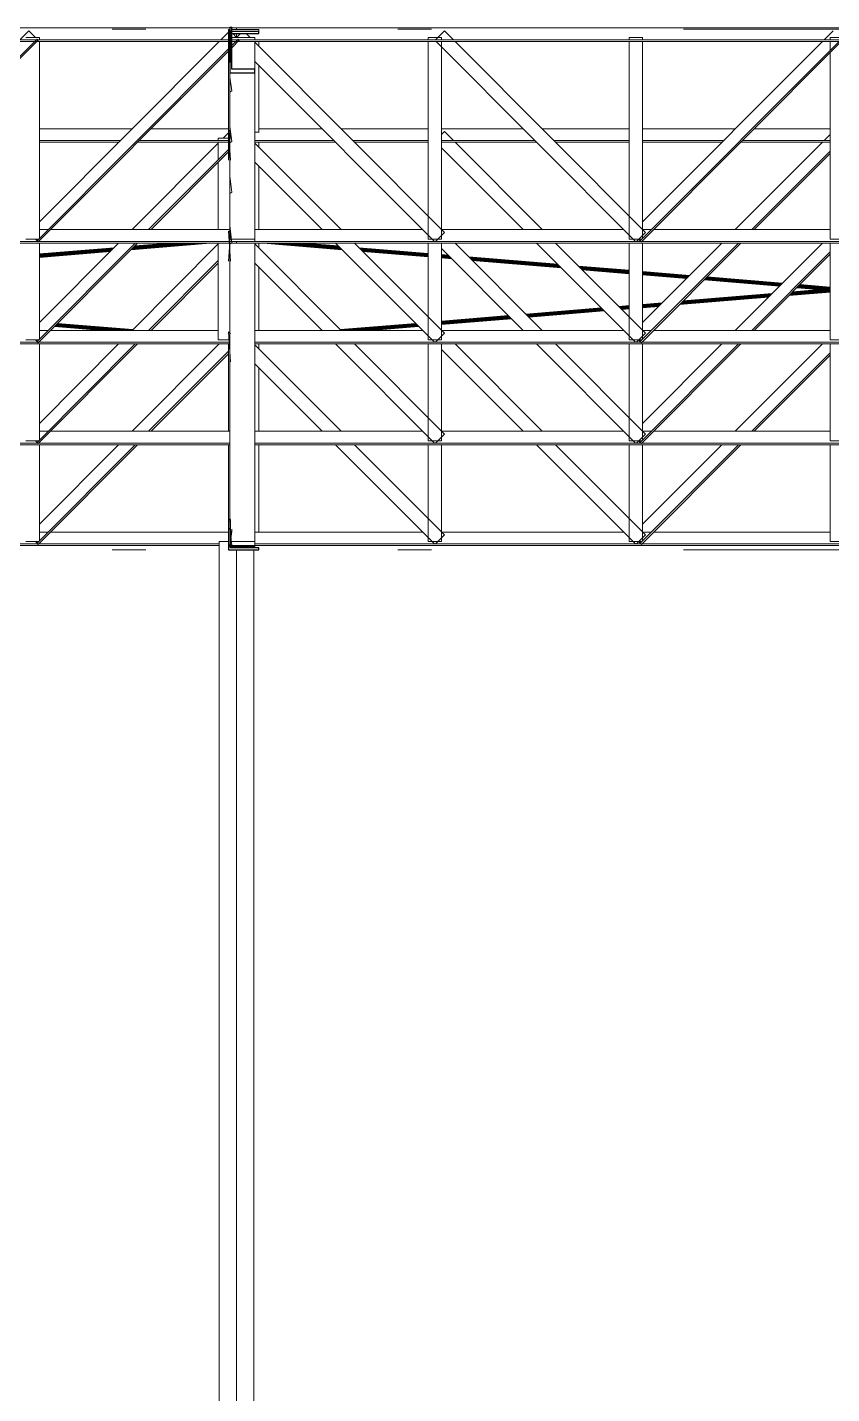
# Model space of a CAD drawing. Header units: inches. Extents: x -37 to 842, y -205 to 94.
# Drawn here: x 86.402 to 88.796, y -145.972 to -141.907 of the extents above; entities that cross this region are included whole.
import ezdxf

# ---------------------------------------------------------------- set-up
doc = ezdxf.new("R2010")
doc.units = ezdxf.units.IN
doc.header["$MEASUREMENT"] = 0
doc.linetypes.add('CYPE_RAYAPUNTOPUNTO', pattern=[0.45, 0.225, -0.075, 0, -0.075, 0, -0.075])
doc.linetypes.add('DASHED', pattern=[0.75, 0.5, -0.25])
doc.layers.add('COTA_FORMAS', color=11, linetype='CYPE_RAYAPUNTOPUNTO', lineweight=0)
doc.layers.add('VISTAS DE CORTES', color=7, linetype='Continuous', lineweight=0)
pattern_1 = [(50, (4.03322, 0), (0.35863, -0.031376), [0.0375, -0.4125]), (355, (4.0332, 0), (-0.069376, 0.376096), [0.03, -0.33]), (100.4514, (4.0631, -0.0026), (0.2892544, 0.34472), [0.03187, -0.350571]), (46.1842, (4.0332, 0.1), (0.533621, -0.08276), [0.05625, -0.61875]), (96.6356, (4.0777, 0.0931), (0.467331, 0.48706), [0.047805, -0.525857]), (351.184, (4.0332, 0.1), (0.467331, 0.48706), [0.045, -0.495]), (21, (4.08322, 0.075), (0.2984535, -0.2013094), [0.0375, -0.4125]), (326, (4.0832, 0.075), (0.121658, 0.362575), [0.03, -0.33]), (71.4514, (4.1081, 0.05822), (0.420111, 0.1612656), [0.03187, -0.350571]), (37.5, (4.03322, 0), (0.0060799, 0.1664469), [0, -0.326, 0, -0.335, 0, -0.33125]), (7.5, (4.03322, 0), (0.1315348, 0.1972059), [0, -0.191, 0, -0.3185, 0, -0.12625]), (327.5, (3.92172, 0), (0.2669112, -0.0112774), [0, -0.125, 0, -0.39, 0, -0.5175]), (317.5, (3.87172, 0), (0.291593, 0.0500525), [0, -0.1625, 0, -0.259, 0, -0.3675])]

# ---------------------------------------------------------------- blocks, each defined once
blk = doc.blocks.new('A$Ce7fd5475')
at = {"linetype": 'Continuous', "extrusion": (0, 0, -1)}
h = blk.add_hatch(dxfattribs=at)
h.set_pattern_fill('AR-CONC', color=8, scale=0.05, style=0)
h.set_pattern_definition(pattern_1)
h.paths.add_polyline_path([(-13.2209, 3.9115), (-13.2149, 3.9115), (-13.2149, 4.0025), (-13.3049, 4.0025), (-13.3049, 3.9964), (-13.2209, 3.9964)])
h = blk.add_hatch(dxfattribs=at)
h.set_pattern_fill('AR-CONC', color=8, scale=0.05, style=0)
h.set_pattern_definition(pattern_1)
h.paths.add_polyline_path([(-13.2936, 3.8902), (-13.2936, 3.8794), (-13.2186, 3.8794), (-13.2186, 4.0146), (-13.2246, 4.0146), (-13.2246, 3.8902)])
h = blk.add_hatch(dxfattribs=at)
h.set_pattern_fill('AR-CONC', color=8, scale=0.05, style=0)
h.set_pattern_definition(pattern_1)
h.paths.add_polyline_path([(-13.3049, 2.4667), (-13.3049, 2.4607), (-13.2149, 2.4607), (-13.2149, 2.5507), (-13.2209, 2.5507), (-13.2209, 2.4667)])
at = {"linetype": 'Continuous', "extrusion": (0, 1, 0)}
for p, q in [((2.4691, 4.0133), (13.2186, 4.0133)), ((12.5941, 3.9783), (12.6206, 4.0049)), ((12.6123, 3.9849), (12.6523, 3.9849)), ((12.6206, 4.0049), (12.6407, 3.9849)), ((12.6523, 3.9783), (12.6523, 3.9849)), ((13.1924, 3.9783), (13.2149, 4.0008)), ((13.2149, 4.0088), (13.2186, 4.0088)), ((13.2149, 4.0025), (13.2149, 4.0088)), ((13.3049, 4.0025), (13.2149, 4.0025)), ((13.2149, 4.0025), (13.2149, 3.9115)), ((13.2186, 4.0151), (13.2246, 4.0151)), ((13.2186, 4.0146), (13.2186, 4.0151)), ((13.2246, 4.0146), (13.2186, 4.0146)), ((13.2186, 4.0146), (13.2186, 3.8794)), ((13.2209, 3.9115), (13.2209, 3.9964)), ((13.2209, 3.9964), (13.3049, 3.9964)), ((13.2246, 4.0146), (13.2246, 4.0151)), ((13.2246, 3.8902), (13.2246, 4.0146)), ((13.2246, 4.0133), (13.2391, 4.0133)), ((13.2246, 4.0088), (13.3049, 4.0088)), ((13.2246, 3.9849), (13.2936, 3.9849)), ((13.2275, 3.9964), (13.2391, 3.9849)), ((13.2391, 4.0088), (13.2391, 4.0133)), ((13.2391, 4.0133), (23.9886, 4.0133)), ((13.2391, 3.9849), (13.2391, 3.9964)), ((13.2391, 3.9849), (13.2507, 3.9964)), ((13.2677, 3.9964), (13.2792, 3.9849)), ((13.2936, 3.9783), (13.2936, 3.9849)), ((13.3049, 4.0025), (13.3049, 4.0088)), ((13.3049, 3.9964), (13.3049, 4.0025)), ((13.809, 3.9783), (13.809, 3.9849)), ((13.809, 3.9849), (13.849, 3.9849)), ((13.8308, 3.9783), (13.8575, 4.0049)), ((13.849, 3.9783), (13.849, 3.9849)), ((13.8575, 4.0049), (13.8841, 3.9783)), ((14.4073, 3.9783), (14.4073, 3.9849)), ((14.4073, 3.9849), (14.4473, 3.9849)), ((14.4473, 3.9783), (14.4473, 3.9849)), ((14.9874, 3.9783), (15.014, 4.0049)), ((15.0057, 3.9783), (15.0057, 3.9849)), ((15.0057, 3.9849), (15.0457, 3.9849)), ((9.6384, 3.9783), (13.2149, 3.9783)), ((9.6384, 3.9733), (13.2149, 3.9733)), ((12.0471, 3.3802), (12.6454, 3.9802)), ((12.0506, 3.3767), (12.649, 3.9767)), ((12.6454, 3.9802), (12.649, 3.9767)), ((12.6454, 3.3802), (13.2149, 3.9513)), ((12.649, 3.3767), (13.2149, 3.9442)), ((12.6523, 3.3872), (12.6523, 3.9733)), ((12.6523, 3.4367), (13.1874, 3.9733)), ((13.2246, 3.961), (13.2437, 3.9802)), ((13.2246, 3.9783), (13.2391, 3.9783)), ((13.2246, 3.9539), (13.2473, 3.9767)), ((13.2246, 3.9733), (13.2391, 3.9733)), ((13.2391, 3.9733), (13.2391, 3.9783)), ((13.2391, 3.9783), (16.8144, 3.9783)), ((13.2391, 3.9733), (16.8144, 3.9733)), ((13.2437, 3.9802), (13.2473, 3.9767)), ((13.2936, 3.928), (13.2936, 3.9733)), ((13.2936, 3.9705), (13.8575, 3.4049)), ((13.3049, 3.9733), (13.3049, 3.9591)), ((13.809, 3.3849), (13.809, 3.9733)), ((13.8326, 3.9733), (14.4259, 3.3783)), ((13.849, 3.3849), (13.849, 3.9733)), ((13.8891, 3.9733), (14.4559, 3.4049)), ((14.4073, 3.3849), (14.4073, 3.9733)), ((14.4404, 3.3802), (15.0387, 3.9802)), ((14.444, 3.3767), (15.0423, 3.9767)), ((14.4473, 3.3872), (14.4473, 3.9733)), ((14.4473, 3.4367), (14.9824, 3.9733)), ((15.0057, 3.9471), (15.0057, 3.9733)), ((13.2149, 3.9115), (13.2209, 3.9115)), ((13.2149, 3.9115), (13.2149, 3.6214)), ((13.2936, 3.8902), (13.2936, 3.928)), ((13.2936, 3.9138), (13.8276, 3.3783)), ((15.0057, 3.3849), (15.0057, 3.94)), ((13.2186, 3.3849), (13.2186, 3.8794)), ((13.2186, 3.8794), (13.2936, 3.8794)), ((13.2936, 3.8902), (13.2246, 3.8902)), ((13.2936, 3.8794), (13.2936, 3.8902)), ((13.2936, 3.3849), (13.2936, 3.8794)), ((13.3049, 3.9025), (13.3049, 3.7029)), ((12.6523, 3.7133), (12.9281, 3.7133)), ((12.9846, 3.7133), (13.2149, 3.7133)), ((13.199, 3.6849), (13.2149, 3.7008)), ((13.2936, 3.7029), (13.3049, 3.7029)), ((13.3049, 3.7133), (13.4935, 3.7133)), ((13.3049, 3.7029), (13.3049, 3.7023)), ((13.55, 3.7133), (13.809, 3.7133)), ((13.849, 3.7133), (14.0919, 3.7133)), ((13.849, 3.6965), (13.8575, 3.7049)), ((13.8575, 3.7049), (13.8841, 3.6783)), ((14.1484, 3.7133), (14.4073, 3.7133)), ((14.4473, 3.7133), (14.7231, 3.7133)), ((14.7796, 3.7133), (15.0057, 3.7133)), ((12.6523, 3.6783), (12.8932, 3.6783)), ((12.6523, 3.6733), (12.8882, 3.6733)), ((12.9281, 3.4133), (13.1846, 3.6705)), ((12.9447, 3.6733), (13.2149, 3.6733)), ((12.9497, 3.6783), (13.2149, 3.6783)), ((13.1846, 3.6783), (13.1846, 3.6849)), ((13.1846, 3.6849), (13.2149, 3.6849)), ((13.1846, 3.6209), (13.1846, 3.6733)), ((13.2936, 3.6783), (13.5284, 3.6783)), ((13.2936, 3.6733), (13.5334, 3.6733)), ((13.2936, 3.6705), (13.55, 3.4133)), ((13.3049, 3.6733), (13.3049, 3.6591)), ((13.5849, 3.6783), (13.809, 3.6783)), ((13.5899, 3.6733), (13.809, 3.6733)), ((13.849, 3.6783), (14.1268, 3.6783)), ((13.849, 3.6733), (14.1318, 3.6733)), ((13.8891, 3.6733), (14.1484, 3.4133)), ((14.1833, 3.6783), (14.4073, 3.6783)), ((14.1882, 3.6733), (14.4073, 3.6733)), ((14.4473, 3.6783), (14.6882, 3.6783)), ((14.4473, 3.6733), (14.6832, 3.6733)), ((14.7231, 3.4133), (14.9824, 3.6733)), ((14.7397, 3.6733), (15.0057, 3.6733)), ((14.7447, 3.6783), (15.0057, 3.6783)), ((14.9874, 3.6783), (15.0057, 3.6966)), ((12.9775, 3.4133), (13.2149, 3.6513)), ((12.9846, 3.4133), (13.2149, 3.6442)), ((13.849, 3.6568), (14.0919, 3.4133)), ((14.7725, 3.4133), (15.0057, 3.6471)), ((14.7796, 3.4133), (15.0057, 3.64)), ((13.1846, 3.4133), (13.1846, 3.6138)), ((13.2936, 3.6138), (13.4935, 3.4133)), ((13.3049, 3.6025), (13.3049, 3.4133)), ((2.4691, 3.3783), (13.2391, 3.3783)), ((12.6123, 3.3849), (12.6501, 3.3849)), ((12.6407, 3.3849), (12.6454, 3.3802)), ((12.6454, 3.3802), (12.649, 3.3767)), ((12.6523, 3.4133), (12.6784, 3.4133)), ((12.6854, 3.4133), (13.2186, 3.4133)), ((13.2186, 3.3849), (13.2936, 3.3849)), ((13.2186, 3.3783), (13.2186, 3.3849)), ((13.2391, 3.3733), (13.2391, 3.3783)), ((13.2391, 3.3783), (24.0091, 3.3783)), ((13.2936, 3.4133), (13.7927, 3.4133)), ((13.2936, 3.3783), (13.2936, 3.3849)), ((13.809, 3.3849), (13.849, 3.3849)), ((13.8308, 3.3783), (13.8575, 3.4049)), ((13.8492, 3.4133), (14.391, 3.4133)), ((14.4073, 3.3849), (14.4451, 3.3849)), ((14.4291, 3.3783), (14.4559, 3.4049)), ((14.4357, 3.3849), (14.4404, 3.3802)), ((14.4404, 3.3802), (14.444, 3.3767)), ((14.4475, 3.4133), (14.4734, 3.4133)), ((14.4804, 3.4133), (15.0057, 3.4133)), ((15.0057, 3.3849), (15.0434, 3.3849)), ((2.4691, 3.3733), (13.2391, 3.3733)), ((12.6454, 3.0802), (12.9377, 3.3733)), ((12.649, 3.0767), (12.9447, 3.3733)), ((12.6523, 3.0872), (12.6523, 3.3733)), ((12.6523, 3.1367), (12.8882, 3.3733)), ((12.6523, 3.3408), (12.8744, 3.3594)), ((12.6523, 3.3409), (12.8744, 3.3594)), ((12.6523, 3.3407), (12.8742, 3.3592)), ((12.6523, 3.3405), (12.874, 3.359)), ((12.6523, 3.3402), (12.8737, 3.3587)), ((12.6523, 3.3398), (12.8733, 3.3583)), ((12.6523, 3.3394), (12.8728, 3.3579)), ((12.6523, 3.339), (12.8723, 3.3574)), ((12.6523, 3.3384), (12.8718, 3.3568)), ((12.6523, 3.3379), (12.8712, 3.3562)), ((12.6523, 3.3373), (12.8705, 3.3555)), ((12.6523, 3.3367), (12.8699, 3.3549)), ((12.6523, 3.3361), (12.8692, 3.3542)), ((12.6523, 3.3354), (12.8685, 3.3535)), ((12.6523, 3.3348), (12.8678, 3.3528)), ((12.6523, 3.3342), (12.8672, 3.3521)), ((12.6523, 3.3336), (12.8665, 3.3515)), ((12.6523, 3.3331), (12.8659, 3.3509)), ((12.6523, 3.3326), (12.8654, 3.3504)), ((12.6523, 3.3321), (12.8649, 3.3499)), ((12.6523, 3.3317), (12.8645, 3.3495)), ((12.6523, 3.3314), (12.8641, 3.3491)), ((12.6523, 3.3311), (12.8638, 3.3488)), ((12.6523, 3.331), (12.8636, 3.3486)), ((12.6523, 3.3308), (12.8635, 3.3485)), ((12.6523, 3.3309), (12.8635, 3.3485)), ((12.9251, 3.3536), (13.1603, 3.3733)), ((12.9251, 3.3537), (13.16, 3.3733)), ((12.9253, 3.3538), (13.1588, 3.3733)), ((12.9255, 3.354), (13.1566, 3.3733)), ((12.9257, 3.3543), (13.1536, 3.3733)), ((12.9261, 3.3546), (13.1497, 3.3733)), ((12.9265, 3.355), (13.145, 3.3733)), ((12.927, 3.3555), (13.1396, 3.3733)), ((12.9275, 3.3561), (13.1336, 3.3733)), ((12.9281, 3.3567), (13.1271, 3.3733)), ((12.9281, 3.1133), (13.1846, 3.3705)), ((12.9288, 3.3573), (13.1201, 3.3733)), ((12.9294, 3.358), (13.1129, 3.3733)), ((12.9301, 3.3586), (13.1054, 3.3733)), ((12.9308, 3.3593), (13.0979, 3.3733)), ((12.9315, 3.36), (13.0904, 3.3733)), ((12.9321, 3.3607), (13.083, 3.3733)), ((12.9328, 3.3613), (13.076, 3.3733)), ((12.9334, 3.3619), (13.0693, 3.3733)), ((12.934, 3.3625), (13.0631, 3.3733)), ((12.9345, 3.363), (13.0575, 3.3733)), ((12.9349, 3.3635), (13.0525, 3.3733)), ((12.9353, 3.3638), (13.0484, 3.3733)), ((12.9356, 3.3641), (13.045, 3.3733)), ((12.9358, 3.3644), (13.0425, 3.3733)), ((12.936, 3.3645), (13.0409, 3.3733)), ((12.936, 3.3646), (13.0403, 3.3733)), ((13.1846, 3.0849), (13.1846, 3.3733)), ((13.2186, 2.5507), (13.2186, 3.3733)), ((13.2391, 3.3733), (24.0091, 3.3733)), ((13.2936, 2.4849), (13.2936, 3.3733)), ((13.2936, 3.3705), (13.55, 3.1133)), ((13.3049, 3.3733), (13.3049, 3.3591)), ((13.553, 3.3536), (13.3178, 3.3733)), ((13.553, 3.3537), (13.3181, 3.3733)), ((13.5529, 3.3538), (13.3193, 3.3733)), ((13.5527, 3.354), (13.3215, 3.3733)), ((13.5524, 3.3543), (13.3246, 3.3733)), ((13.5521, 3.3546), (13.3285, 3.3733)), ((13.5516, 3.355), (13.3331, 3.3733)), ((13.5511, 3.3555), (13.3385, 3.3733)), ((13.5506, 3.3561), (13.3445, 3.3733)), ((13.55, 3.3567), (13.3511, 3.3733)), ((13.5494, 3.3573), (13.358, 3.3733)), ((13.5487, 3.358), (13.3653, 3.3733)), ((13.548, 3.3586), (13.3727, 3.3733)), ((13.5474, 3.3593), (13.3803, 3.3733)), ((13.5467, 3.36), (13.3878, 3.3733)), ((13.546, 3.3607), (13.3951, 3.3733)), ((13.5454, 3.3613), (13.4022, 3.3733)), ((13.5447, 3.3619), (13.4089, 3.3733)), ((13.5442, 3.3625), (13.4151, 3.3733)), ((13.5437, 3.363), (13.4207, 3.3733)), ((13.5432, 3.3635), (13.4256, 3.3733)), ((13.5428, 3.3638), (13.4298, 3.3733)), ((13.5425, 3.3641), (13.4331, 3.3733)), ((13.5423, 3.3644), (13.4356, 3.3733)), ((13.5422, 3.3645), (13.4372, 3.3733)), ((13.5421, 3.3646), (13.4379, 3.3733)), ((13.5334, 3.3733), (13.8276, 3.0783)), ((13.5899, 3.3733), (13.8575, 3.1049)), ((13.809, 3.3423), (13.6037, 3.3594)), ((13.809, 3.3422), (13.6038, 3.3594)), ((13.809, 3.3421), (13.6039, 3.3592)), ((13.809, 3.3419), (13.6042, 3.359)), ((13.809, 3.3416), (13.6045, 3.3587)), ((13.809, 3.3413), (13.6048, 3.3583)), ((13.809, 3.3408), (13.6053, 3.3579)), ((13.809, 3.3404), (13.6058, 3.3574)), ((13.809, 3.3399), (13.6064, 3.3568)), ((13.809, 3.3393), (13.607, 3.3562)), ((13.809, 3.3387), (13.6076, 3.3555)), ((13.809, 3.3381), (13.6083, 3.3549)), ((13.809, 3.3375), (13.609, 3.3542)), ((13.809, 3.3368), (13.6097, 3.3535)), ((13.809, 3.3362), (13.6103, 3.3528)), ((13.809, 3.3356), (13.611, 3.3521)), ((13.809, 3.335), (13.6116, 3.3515)), ((13.809, 3.3345), (13.6122, 3.3509)), ((13.809, 3.334), (13.6128, 3.3504)), ((13.809, 3.3335), (13.6132, 3.3499)), ((13.809, 3.3331), (13.6137, 3.3495)), ((13.809, 3.3328), (13.614, 3.3491)), ((13.809, 3.3326), (13.6143, 3.3488)), ((13.809, 3.3324), (13.6145, 3.3486)), ((13.809, 3.3323), (13.6146, 3.3485)), ((13.809, 3.3322), (13.6146, 3.3485)), ((13.809, 3.0849), (13.809, 3.3733)), ((13.849, 3.0849), (13.849, 3.3733)), ((13.849, 3.3568), (14.0919, 3.1133)), ((13.8685, 3.3373), (13.849, 3.3389)), ((13.8685, 3.3372), (13.849, 3.3389)), ((13.8687, 3.3371), (13.849, 3.3387)), ((13.8689, 3.3369), (13.849, 3.3385)), ((13.8692, 3.3366), (13.849, 3.3383)), ((13.8696, 3.3362), (13.849, 3.3379)), ((13.87, 3.3357), (13.849, 3.3375)), ((13.8705, 3.3352), (13.849, 3.337)), ((13.8711, 3.3347), (13.849, 3.3365)), ((13.8717, 3.3341), (13.849, 3.336)), ((13.8724, 3.3334), (13.849, 3.3354)), ((13.873, 3.3327), (13.849, 3.3347)), ((13.8737, 3.3321), (13.849, 3.3341)), ((13.8744, 3.3314), (13.849, 3.3335)), ((13.8891, 3.3733), (14.1484, 3.1133)), ((14.1318, 3.3733), (14.4259, 3.0783)), ((14.1882, 3.3733), (14.4559, 3.1049)), ((14.4073, 3.0849), (14.4073, 3.3733)), ((14.4404, 3.0802), (14.7327, 3.3733)), ((14.444, 3.0767), (14.7397, 3.3733)), ((14.4473, 3.0872), (14.4473, 3.3733)), ((14.4473, 3.1367), (14.6832, 3.3733)), ((14.7231, 3.1133), (14.9824, 3.3733)), ((14.7725, 3.1133), (15.0057, 3.3471)), ((14.7796, 3.1133), (15.0057, 3.34)), ((15.0057, 3.0849), (15.0057, 3.3733)), ((12.9775, 3.1133), (13.1846, 3.3209)), ((12.9846, 3.1133), (13.1846, 3.3138)), ((13.2936, 3.3138), (13.4935, 3.1133)), ((13.3049, 3.3025), (13.3049, 3.1133)), ((13.8751, 3.3307), (13.849, 3.3329)), ((13.8757, 3.33), (13.849, 3.3323)), ((13.8764, 3.3294), (13.849, 3.3317)), ((13.877, 3.3288), (13.849, 3.3311)), ((13.8775, 3.3283), (13.849, 3.3306)), ((13.878, 3.3278), (13.849, 3.3302)), ((13.8784, 3.3273), (13.849, 3.3298)), ((13.8788, 3.327), (13.849, 3.3295)), ((13.8791, 3.3267), (13.849, 3.3292)), ((13.8792, 3.3265), (13.849, 3.329)), ((13.8794, 3.3264), (13.849, 3.3289)), ((13.8794, 3.3264), (13.849, 3.3289)), ((14.1948, 3.31), (13.9301, 3.3322)), ((14.1949, 3.31), (13.9302, 3.3321)), ((14.195, 3.3098), (13.9303, 3.332)), ((14.1953, 3.3096), (13.9305, 3.3317)), ((14.1956, 3.3093), (13.9308, 3.3314)), ((14.196, 3.3089), (13.9312, 3.331)), ((14.1964, 3.3085), (13.9317, 3.3306)), ((14.1969, 3.308), (13.9322, 3.3301)), ((14.1975, 3.3074), (13.9327, 3.3295)), ((14.1981, 3.3068), (13.9333, 3.3289)), ((14.1987, 3.3061), (13.934, 3.3283)), ((14.1994, 3.3055), (13.9346, 3.3276)), ((14.2001, 3.3048), (13.9353, 3.3269)), ((14.2008, 3.3041), (13.936, 3.3262)), ((14.2014, 3.3034), (13.9367, 3.3255)), ((14.2021, 3.3028), (13.9374, 3.3249)), ((14.2027, 3.3021), (13.938, 3.3242)), ((14.2033, 3.3015), (13.9386, 3.3236)), ((14.2039, 3.301), (13.9391, 3.3231)), ((14.2044, 3.3005), (13.9396, 3.3226)), ((14.2048, 3.3001), (13.94, 3.3222)), ((14.2051, 3.2997), (13.9404, 3.3218)), ((14.2054, 3.2994), (13.9407, 3.3216)), ((14.2056, 3.2992), (13.9409, 3.3214)), ((14.2057, 3.2991), (13.941, 3.3212)), ((14.2058, 3.2991), (13.941, 3.3212)), ((14.4073, 3.2923), (14.2565, 3.3049)), ((14.4073, 3.2922), (14.2565, 3.3048)), ((14.4073, 3.2921), (14.2567, 3.3047)), ((14.4073, 3.2919), (14.2569, 3.3045)), ((14.4073, 3.2916), (14.2572, 3.3041)), ((14.4073, 3.2913), (14.2576, 3.3038)), ((14.4073, 3.2908), (14.258, 3.3033)), ((14.4073, 3.2904), (14.2585, 3.3028)), ((14.4073, 3.2899), (14.2591, 3.3022)), ((14.4073, 3.2893), (14.2597, 3.3016)), ((14.4073, 3.2887), (14.2603, 3.301)), ((14.4073, 3.2881), (14.261, 3.3003)), ((14.4073, 3.2875), (14.2617, 3.2996)), ((14.4073, 3.2868), (14.2624, 3.2989)), ((14.4073, 3.2862), (14.2631, 3.2983)), ((14.4073, 3.2856), (14.2637, 3.2976)), ((14.4073, 3.285), (14.2644, 3.297)), ((14.4073, 3.2845), (14.2649, 3.2964)), ((14.4073, 3.284), (14.2655, 3.2958)), ((14.4073, 3.2835), (14.266, 3.2953)), ((14.4073, 3.2831), (14.2664, 3.2949)), ((14.4073, 3.2828), (14.2668, 3.2946)), ((14.4073, 3.2826), (14.267, 3.2943)), ((14.4073, 3.2824), (14.2672, 3.2941)), ((14.4073, 3.2823), (14.2673, 3.294)), ((14.4073, 3.2822), (14.2674, 3.2939)), ((14.5874, 3.2772), (14.4473, 3.2889)), ((14.5874, 3.2772), (14.4473, 3.2889)), ((14.5873, 3.2771), (14.4473, 3.2887)), ((14.5871, 3.2769), (14.4473, 3.2885)), ((14.5868, 3.2766), (14.4473, 3.2883)), ((14.5865, 3.2763), (14.4473, 3.2879)), ((14.5861, 3.2759), (14.4473, 3.2875)), ((14.5857, 3.2755), (14.4473, 3.287)), ((14.5852, 3.275), (14.4473, 3.2865)), ((14.5847, 3.2745), (14.4473, 3.2859)), ((14.5841, 3.2739), (14.4473, 3.2854)), ((14.5836, 3.2734), (14.4473, 3.2847)), ((14.583, 3.2728), (14.4473, 3.2841)), ((14.5824, 3.2722), (14.4473, 3.2835)), ((14.5819, 3.2716), (14.4473, 3.2829)), ((14.5813, 3.2711), (14.4473, 3.2823)), ((14.5808, 3.2705), (14.4473, 3.2817)), ((14.5803, 3.27), (14.4473, 3.2811)), ((14.5798, 3.2696), (14.4473, 3.2806)), ((14.5794, 3.2691), (14.4473, 3.2802)), ((14.579, 3.2688), (14.4473, 3.2798)), ((14.5787, 3.2685), (14.4473, 3.2795)), ((14.5785, 3.2683), (14.4473, 3.2792)), ((14.5783, 3.2681), (14.4473, 3.279)), ((14.5782, 3.268), (14.4473, 3.2789)), ((14.5782, 3.268), (14.4473, 3.2789)), ((14.8544, 3.2449), (14.6303, 3.2636)), ((14.8544, 3.2449), (14.6304, 3.2636)), ((14.8545, 3.245), (14.6305, 3.2637)), ((14.8546, 3.2452), (14.6306, 3.2639)), ((14.8549, 3.2454), (14.6309, 3.2641)), ((14.8552, 3.2457), (14.6312, 3.2644)), ((14.8555, 3.2461), (14.6315, 3.2648)), ((14.8559, 3.2465), (14.6319, 3.2652)), ((14.8564, 3.2469), (14.6324, 3.2657)), ((14.8569, 3.2475), (14.6329, 3.2662)), ((14.8574, 3.248), (14.6334, 3.2667)), ((14.858, 3.2485), (14.634, 3.2673)), ((14.8586, 3.2491), (14.6346, 3.2678)), ((14.8592, 3.2497), (14.6351, 3.2684)), ((14.8597, 3.2503), (14.6357, 3.269)), ((14.8603, 3.2508), (14.6363, 3.2696)), ((14.8608, 3.2514), (14.6368, 3.2701)), ((14.8614, 3.2519), (14.6373, 3.2706)), ((14.8618, 3.2524), (14.6378, 3.2711)), ((14.8623, 3.2528), (14.6382, 3.2715)), ((14.8626, 3.2532), (14.6386, 3.2719)), ((14.863, 3.2535), (14.639, 3.2722)), ((14.8632, 3.2538), (14.6392, 3.2725)), ((14.8634, 3.254), (14.6394, 3.2727)), ((14.8635, 3.2541), (14.6395, 3.2728)), ((14.8636, 3.2541), (14.6396, 3.2729)), ((14.5569, 3.19), (14.8217, 3.2121)), ((14.557, 3.19), (14.8217, 3.2121)), ((14.5571, 3.1901), (14.8218, 3.2123)), ((14.5573, 3.1903), (14.822, 3.2125)), ((14.5575, 3.1906), (14.8223, 3.2127)), ((14.5579, 3.191), (14.8226, 3.2131)), ((14.5583, 3.1914), (14.8231, 3.2135)), ((14.5588, 3.1919), (14.8236, 3.214)), ((14.5594, 3.1924), (14.8241, 3.2146)), ((14.56, 3.193), (14.8247, 3.2152)), ((14.5606, 3.1937), (14.8253, 3.2158)), ((14.5612, 3.1943), (14.826, 3.2164)), ((14.5619, 3.195), (14.8267, 3.2171)), ((14.5626, 3.1957), (14.8274, 3.2178)), ((14.5633, 3.1964), (14.828, 3.2185)), ((14.564, 3.197), (14.8287, 3.2192)), ((14.5646, 3.1977), (14.8293, 3.2198)), ((14.5652, 3.1983), (14.83, 3.2204)), ((14.5658, 3.1989), (14.8305, 3.221)), ((14.5663, 3.1994), (14.831, 3.2215)), ((14.5667, 3.1998), (14.8315, 3.2219)), ((14.5671, 3.2002), (14.8319, 3.2223)), ((14.5674, 3.2005), (14.8322, 3.2226)), ((14.5676, 3.2007), (14.8324, 3.2229)), ((14.5678, 3.2009), (14.8326, 3.2231)), ((14.5678, 3.2009), (14.8325, 3.223)), ((14.8833, 3.2173), (15.0057, 3.2275)), ((14.8833, 3.2173), (15.0057, 3.2275)), ((14.8834, 3.2174), (15.0057, 3.2276)), ((14.8836, 3.2176), (15.0057, 3.2278)), ((14.8839, 3.2179), (15.0057, 3.2281)), ((14.8843, 3.2182), (15.0057, 3.2284)), ((14.8847, 3.2187), (15.0057, 3.2288)), ((14.8852, 3.2192), (15.0057, 3.2292)), ((14.8857, 3.2197), (15.0057, 3.2297)), ((14.8863, 3.2203), (15.0057, 3.2303)), ((14.8869, 3.2209), (15.0057, 3.2309)), ((14.8876, 3.2216), (15.0057, 3.2315)), ((14.8883, 3.2223), (15.0057, 3.2321)), ((14.889, 3.223), (15.0028, 3.2325)), ((14.8897, 3.2236), (14.9991, 3.2328)), ((14.8903, 3.2243), (14.9954, 3.2331)), ((14.891, 3.225), (14.9919, 3.2334)), ((14.8916, 3.2256), (14.9885, 3.2337)), ((14.8921, 3.2261), (14.9854, 3.2339)), ((14.8926, 3.2266), (14.9826, 3.2342)), ((14.8931, 3.2271), (14.9802, 3.2344)), ((14.8935, 3.2275), (14.9781, 3.2345)), ((14.8938, 3.2278), (14.9764, 3.2347)), ((14.894, 3.228), (14.9752, 3.2348)), ((14.8941, 3.2282), (14.9744, 3.2349)), ((14.8942, 3.2282), (14.974, 3.2349)), ((15.0057, 3.2323), (14.9065, 3.2406)), ((15.0057, 3.2322), (14.9065, 3.2405)), ((15.0057, 3.2324), (14.9066, 3.2406)), ((15.0057, 3.2326), (14.9068, 3.2408)), ((15.0057, 3.2328), (14.907, 3.2411)), ((15.0057, 3.2331), (14.9073, 3.2414)), ((15.0057, 3.2335), (14.9077, 3.2417)), ((15.0057, 3.234), (14.9081, 3.2421)), ((15.0057, 3.2345), (14.9085, 3.2426)), ((15.0057, 3.235), (14.909, 3.2431)), ((15.0057, 3.2356), (14.9096, 3.2436)), ((15.0057, 3.2362), (14.9101, 3.2442)), ((15.0057, 3.2368), (14.9107, 3.2448)), ((15.0057, 3.2375), (14.9113, 3.2453)), ((15.0057, 3.2381), (14.9119, 3.2459)), ((15.0057, 3.2387), (14.9124, 3.2465)), ((15.0057, 3.2393), (14.913, 3.247)), ((15.0057, 3.2399), (14.9135, 3.2476)), ((15.0057, 3.2404), (14.914, 3.248)), ((15.0057, 3.2408), (14.9144, 3.2485)), ((15.0057, 3.2413), (14.9148, 3.2488)), ((15.0057, 3.2416), (14.9151, 3.2492)), ((15.0057, 3.2419), (14.9154, 3.2494)), ((15.0057, 3.2421), (14.9156, 3.2496)), ((15.0057, 3.2423), (14.9157, 3.2498)), ((15.0057, 3.2422), (14.9157, 3.2497)), ((14.0999, 3.1618), (14.3239, 3.1806)), ((14.1, 3.1618), (14.324, 3.1805)), ((14.1001, 3.1617), (14.3241, 3.1804)), ((14.1003, 3.1615), (14.3243, 3.1802)), ((14.1006, 3.1612), (14.3246, 3.1799)), ((14.1009, 3.1609), (14.3249, 3.1796)), ((14.1013, 3.1605), (14.3253, 3.1792)), ((14.1017, 3.1601), (14.3257, 3.1788)), ((14.1022, 3.1596), (14.3262, 3.1783)), ((14.1027, 3.1591), (14.3267, 3.1778)), ((14.1032, 3.1585), (14.3272, 3.1773)), ((14.1038, 3.158), (14.3278, 3.1767)), ((14.1044, 3.1574), (14.3284, 3.1761)), ((14.1049, 3.1568), (14.329, 3.1755)), ((14.1055, 3.1562), (14.3295, 3.175)), ((14.1061, 3.1557), (14.3301, 3.1744)), ((14.1066, 3.1551), (14.3306, 3.1739)), ((14.1071, 3.1546), (14.3311, 3.1734)), ((14.1076, 3.1542), (14.3316, 3.1729)), ((14.108, 3.1538), (14.332, 3.1725)), ((14.1084, 3.1534), (14.3324, 3.1721)), ((14.1087, 3.1531), (14.3327, 3.1718)), ((14.1089, 3.1529), (14.3329, 3.1716)), ((14.1091, 3.1527), (14.3331, 3.1714)), ((14.1091, 3.1526), (14.3332, 3.1713)), ((14.1092, 3.1526), (14.3332, 3.1713)), ((14.3761, 3.1849), (14.4073, 3.1875)), ((14.3761, 3.1849), (14.4073, 3.1875)), ((14.3763, 3.1847), (14.4073, 3.1873)), ((14.3765, 3.1846), (14.4073, 3.1871)), ((14.3767, 3.1843), (14.4073, 3.1869)), ((14.377, 3.184), (14.4073, 3.1865)), ((14.3774, 3.1836), (14.4073, 3.1861)), ((14.3778, 3.1832), (14.4073, 3.1856)), ((14.3783, 3.1827), (14.4073, 3.1851)), ((14.3788, 3.1822), (14.4073, 3.1845)), ((14.3794, 3.1816), (14.4073, 3.184)), ((14.3799, 3.1811), (14.4073, 3.1833)), ((14.3805, 3.1805), (14.4073, 3.1827)), ((14.3811, 3.1799), (14.4073, 3.1821)), ((14.3817, 3.1793), (14.4073, 3.1815)), ((14.3822, 3.1788), (14.4073, 3.1809)), ((14.3828, 3.1782), (14.4073, 3.1803)), ((14.3833, 3.1777), (14.4073, 3.1797)), ((14.3837, 3.1773), (14.4073, 3.1792)), ((14.3841, 3.1768), (14.4073, 3.1788)), ((14.3845, 3.1765), (14.4073, 3.1784)), ((14.3848, 3.1762), (14.4073, 3.1781)), ((14.385, 3.1759), (14.4073, 3.1778)), ((14.3852, 3.1758), (14.4073, 3.1776)), ((14.3853, 3.1757), (14.4073, 3.1775)), ((14.3853, 3.1757), (14.4073, 3.1775)), ((14.4473, 3.1909), (14.5062, 3.1958)), ((14.4473, 3.1908), (14.5062, 3.1957)), ((14.4473, 3.1907), (14.506, 3.1956)), ((14.4473, 3.1905), (14.5058, 3.1954)), ((14.4473, 3.1902), (14.5055, 3.1951)), ((14.4473, 3.1898), (14.5051, 3.1947)), ((14.4473, 3.1894), (14.5047, 3.1942)), ((14.4473, 3.189), (14.5042, 3.1937)), ((14.4473, 3.1884), (14.5036, 3.1931)), ((14.4473, 3.1879), (14.503, 3.1925)), ((14.4473, 3.1873), (14.5023, 3.1919)), ((14.4473, 3.1867), (14.5017, 3.1912)), ((14.4473, 3.1861), (14.501, 3.1905)), ((14.4473, 3.1854), (14.5003, 3.1899)), ((14.4473, 3.1848), (14.4996, 3.1892)), ((14.4473, 3.1842), (14.499, 3.1885)), ((14.4473, 3.1836), (14.4983, 3.1879)), ((14.4473, 3.1831), (14.4977, 3.1873)), ((14.4473, 3.1826), (14.4972, 3.1867)), ((14.4473, 3.1821), (14.4967, 3.1862)), ((14.4473, 3.1817), (14.4963, 3.1858)), ((14.4473, 3.1814), (14.4959, 3.1855)), ((14.4473, 3.1811), (14.4957, 3.1852)), ((14.4473, 3.181), (14.4955, 3.185)), ((14.4473, 3.1809), (14.4953, 3.1849)), ((14.4473, 3.1808), (14.4953, 3.1848)), ((12.6544, 3.1388), (12.6523, 3.1389)), ((12.6543, 3.1387), (12.6523, 3.1389)), ((12.6542, 3.1386), (12.6523, 3.1387)), ((12.654, 3.1384), (12.6523, 3.1385)), ((12.6537, 3.1381), (12.6523, 3.1383)), ((12.6534, 3.1378), (12.6523, 3.1379)), ((12.653, 3.1374), (12.6523, 3.1375)), ((12.6526, 3.137), (12.6523, 3.137)), ((12.9091, 3.1133), (12.7026, 3.1305)), ((12.9164, 3.1133), (12.7032, 3.1311)), ((12.9235, 3.1133), (12.7038, 3.1317)), ((12.9283, 3.1134), (12.7043, 3.1322)), ((12.9288, 3.1139), (12.7047, 3.1326)), ((12.9292, 3.1144), (12.7052, 3.1331)), ((12.9296, 3.1147), (12.7056, 3.1335)), ((12.9299, 3.1151), (12.7059, 3.1338)), ((12.9301, 3.1153), (12.7061, 3.134)), ((12.9303, 3.1155), (12.7063, 3.1342)), ((12.9305, 3.1156), (12.7064, 3.1344)), ((12.9305, 3.1157), (12.7065, 3.1344)), ((13.5476, 3.1157), (13.7716, 3.1344)), ((13.5477, 3.1156), (13.7717, 3.1344)), ((13.5478, 3.1155), (13.7718, 3.1342)), ((13.548, 3.1153), (13.772, 3.134)), ((13.5482, 3.1151), (13.7723, 3.1338)), ((13.5486, 3.1147), (13.7726, 3.1335)), ((13.549, 3.1144), (13.773, 3.1331)), ((13.5494, 3.1139), (13.7734, 3.1326)), ((13.5499, 3.1134), (13.7739, 3.1322)), ((13.5546, 3.1133), (13.7744, 3.1317)), ((13.5617, 3.1133), (13.7749, 3.1311)), ((13.5691, 3.1133), (13.7755, 3.1305)), ((13.849, 3.1409), (14.0478, 3.1575)), ((13.849, 3.1408), (14.0478, 3.1574)), ((13.849, 3.1407), (14.048, 3.1573)), ((13.849, 3.1405), (14.0482, 3.1571)), ((13.849, 3.1402), (14.0484, 3.1569)), ((13.849, 3.1398), (14.0487, 3.1565)), ((13.849, 3.1394), (14.0491, 3.1562)), ((13.849, 3.139), (14.0496, 3.1557)), ((13.849, 3.1384), (14.05, 3.1552)), ((13.849, 3.1379), (14.0505, 3.1547)), ((13.849, 3.1373), (14.0511, 3.1542)), ((13.849, 3.1367), (14.0517, 3.1536)), ((13.849, 3.1361), (14.0522, 3.153)), ((13.849, 3.1354), (14.0528, 3.1525)), ((13.849, 3.1348), (14.0534, 3.1519)), ((13.849, 3.1342), (14.0539, 3.1513)), ((13.849, 3.1336), (14.0545, 3.1508)), ((13.849, 3.1331), (14.055, 3.1503)), ((13.849, 3.1326), (14.0554, 3.1498)), ((13.849, 3.1321), (14.0559, 3.1494)), ((13.849, 3.1317), (14.0562, 3.149)), ((13.849, 3.1314), (14.0565, 3.1487)), ((13.849, 3.1311), (14.0567, 3.1485)), ((13.849, 3.131), (14.0569, 3.1483)), ((13.849, 3.1308), (14.057, 3.1482)), ((13.849, 3.1309), (14.057, 3.1482)), ((12.6523, 3.1133), (12.6784, 3.1133)), ((12.6854, 3.1133), (13.1846, 3.1133)), ((12.8394, 3.1133), (12.6973, 3.1252)), ((12.8391, 3.1133), (12.6973, 3.1251)), ((12.8407, 3.1133), (12.6974, 3.1253)), ((12.8429, 3.1133), (12.6975, 3.1254)), ((12.8459, 3.1133), (12.6978, 3.1257)), ((12.8498, 3.1133), (12.6981, 3.126)), ((12.8545, 3.1133), (12.6984, 3.1263)), ((12.8599, 3.1133), (12.6989, 3.1267)), ((12.8659, 3.1133), (12.6993, 3.1272)), ((12.8724, 3.1133), (12.6998, 3.1277)), ((12.8793, 3.1133), (12.7004, 3.1282)), ((12.8866, 3.1133), (12.7009, 3.1288)), ((12.8941, 3.1133), (12.7015, 3.1294)), ((12.9016, 3.1133), (12.7021, 3.13)), ((13.2936, 3.1133), (13.7927, 3.1133)), ((13.5765, 3.1133), (13.7761, 3.13)), ((13.5841, 3.1133), (13.7767, 3.1294)), ((13.5915, 3.1133), (13.7772, 3.1288)), ((13.5988, 3.1133), (13.7778, 3.1282)), ((13.6058, 3.1133), (13.7783, 3.1277)), ((13.6123, 3.1133), (13.7788, 3.1272)), ((13.6183, 3.1133), (13.7793, 3.1267)), ((13.6237, 3.1133), (13.7797, 3.1263)), ((13.6283, 3.1133), (13.7801, 3.126)), ((13.6322, 3.1133), (13.7804, 3.1257)), ((13.6353, 3.1133), (13.7806, 3.1254)), ((13.6375, 3.1133), (13.7808, 3.1253)), ((13.6387, 3.1133), (13.7809, 3.1252)), ((13.639, 3.1133), (13.7809, 3.1251)), ((13.8308, 3.0783), (13.8575, 3.1049)), ((13.8492, 3.1133), (14.391, 3.1133)), ((14.4291, 3.0783), (14.4559, 3.1049)), ((14.4475, 3.1133), (14.4734, 3.1133)), ((14.4804, 3.1133), (15.0057, 3.1133)), ((2.5236, 3.0783), (13.2186, 3.0783)), ((2.5236, 3.0733), (13.2186, 3.0733)), ((12.6123, 3.0849), (12.6501, 3.0849)), ((12.6407, 3.0849), (12.6454, 3.0802)), ((12.6454, 3.0802), (12.649, 3.0767)), ((12.6454, 2.7802), (12.9377, 3.0733)), ((12.649, 2.7767), (12.9447, 3.0733)), ((12.6523, 2.7872), (12.6523, 3.0733)), ((12.6523, 2.8367), (12.8882, 3.0733)), ((12.9281, 2.8133), (13.1874, 3.0733)), ((12.9775, 2.8133), (13.2149, 3.0513)), ((13.1846, 3.0849), (13.2186, 3.0849)), ((13.2149, 3.0733), (13.2149, 3.0282)), ((13.2936, 3.0783), (23.9886, 3.0783)), ((13.2936, 3.0733), (23.9886, 3.0733)), ((13.2936, 3.0705), (13.55, 2.8133)), ((13.3049, 3.0591), (13.3049, 3.0733)), ((13.5334, 3.0733), (13.8276, 2.7783)), ((13.5899, 3.0733), (13.8575, 2.8049)), ((13.809, 3.0849), (13.849, 3.0849)), ((13.809, 2.7849), (13.809, 3.0733)), ((13.849, 2.7849), (13.849, 3.0733)), ((13.849, 3.0568), (14.0919, 2.8133)), ((13.8891, 3.0733), (14.1484, 2.8133)), ((14.1318, 3.0733), (14.4259, 2.7783)), ((14.1882, 3.0733), (14.4559, 2.8049)), ((14.4073, 3.0849), (14.4451, 3.0849)), ((14.4073, 2.7849), (14.4073, 3.0733)), ((14.4357, 3.0849), (14.4404, 3.0802)), ((14.4404, 3.0802), (14.444, 3.0767)), ((14.4404, 2.7802), (14.7327, 3.0733)), ((14.444, 2.7767), (14.7397, 3.0733)), ((14.4473, 2.7872), (14.4473, 3.0733)), ((14.4473, 2.8367), (14.6832, 3.0733)), ((14.7231, 2.8133), (14.9824, 3.0733)), ((15.0057, 3.0849), (15.0434, 3.0849)), ((15.0057, 2.7849), (15.0057, 3.0733)), ((12.9846, 2.8133), (13.2149, 3.0442)), ((13.2149, 2.8133), (13.2149, 3.0282)), ((13.2936, 3.0138), (13.4935, 2.8133)), ((14.7725, 2.8133), (15.0057, 3.0471)), ((14.7796, 2.8133), (15.0057, 3.04)), ((13.3049, 2.8133), (13.3049, 3.0025)), ((12.6523, 2.8133), (12.6784, 2.8133)), ((12.6854, 2.8133), (13.2186, 2.8133)), ((13.2936, 2.8133), (13.7927, 2.8133)), ((13.8308, 2.7783), (13.8575, 2.8049)), ((13.8492, 2.8133), (14.391, 2.8133)), ((14.4291, 2.7783), (14.4559, 2.8049)), ((14.4475, 2.8133), (14.4734, 2.8133)), ((14.4804, 2.8133), (15.0057, 2.8133)), ((2.5236, 2.7783), (13.2186, 2.7783)), ((2.5236, 2.7733), (13.2186, 2.7733)), ((12.6123, 2.7849), (12.6501, 2.7849)), ((12.6407, 2.7849), (12.6454, 2.7802)), ((12.6454, 2.7802), (12.649, 2.7767)), ((12.6454, 2.4802), (12.9377, 2.7733)), ((12.649, 2.4767), (12.9447, 2.7733)), ((12.6523, 2.5367), (12.8882, 2.7733)), ((12.6523, 2.4872), (12.6523, 2.7733)), ((13.2149, 2.5507), (13.2149, 2.7733)), ((13.2936, 2.7783), (23.9886, 2.7783)), ((13.2936, 2.7733), (23.9886, 2.7733)), ((13.3049, 2.5133), (13.3049, 2.7733)), ((13.5334, 2.7733), (13.8276, 2.4783)), ((13.5899, 2.7733), (13.8575, 2.5049)), ((13.809, 2.7849), (13.849, 2.7849)), ((13.809, 2.4849), (13.809, 2.7733)), ((13.849, 2.4849), (13.849, 2.7733)), ((14.1318, 2.7733), (14.4259, 2.4783)), ((14.1882, 2.7733), (14.4559, 2.5049)), ((14.4073, 2.7849), (14.4451, 2.7849)), ((14.4073, 2.4849), (14.4073, 2.7733)), ((14.4357, 2.7849), (14.4404, 2.7802)), ((14.4404, 2.7802), (14.444, 2.7767)), ((14.4404, 2.4802), (14.7327, 2.7733)), ((14.444, 2.4767), (14.7397, 2.7733)), ((14.4473, 2.5367), (14.6832, 2.7733)), ((14.4473, 2.4872), (14.4473, 2.7733)), ((15.0057, 2.7849), (15.0434, 2.7849)), ((15.0057, 2.4849), (15.0057, 2.7733)), ((13.2209, 2.5507), (13.2149, 2.5507)), ((13.2149, 2.5507), (13.2149, 2.4607)), ((13.2209, 2.4667), (13.2209, 2.5507)), ((12.6123, 2.4849), (12.6501, 2.4849)), ((12.6407, 2.4849), (12.6454, 2.4802)), ((12.6454, 2.4802), (12.649, 2.4767)), ((12.6523, 2.5133), (12.6784, 2.5133)), ((12.6854, 2.5133), (13.2149, 2.5133)), ((13.1874, -2.5151), (13.1874, 2.4849)), ((13.1874, 2.4849), (13.2149, 2.4849)), ((13.2209, 2.4849), (13.2936, 2.4849)), ((13.2936, 2.5133), (13.7927, 2.5133)), ((13.2936, 2.4849), (13.2936, 2.4735)), ((13.809, 2.4849), (13.849, 2.4849)), ((13.8308, 2.4783), (13.8575, 2.5049)), ((13.8492, 2.5133), (14.391, 2.5133)), ((14.4073, 2.4849), (14.4451, 2.4849)), ((14.4291, 2.4783), (14.4559, 2.5049)), ((14.4357, 2.4849), (14.4404, 2.4802)), ((14.4404, 2.4802), (14.444, 2.4767)), ((14.4475, 2.5133), (14.4734, 2.5133)), ((14.4804, 2.5133), (15.0057, 2.5133)), ((15.0057, 2.4849), (15.0434, 2.4849)), ((2.5236, 2.4783), (13.1874, 2.4783)), ((2.5236, 2.4733), (13.1874, 2.4733)), ((13.2149, 2.4607), (13.3049, 2.4607)), ((13.2209, 2.4735), (13.2936, 2.4735)), ((13.2209, 2.4727), (13.2936, 2.4727)), ((13.2209, 2.4718), (13.2936, 2.4718)), ((13.2209, 2.4707), (13.2936, 2.4707)), ((13.3049, 2.4667), (13.2209, 2.4667)), ((13.2391, 2.4667), (13.2391, 2.4707)), ((13.2391, -2.5151), (13.2391, 2.4607)), ((13.2907, 2.4667), (13.2907, 2.4707)), ((13.2907, 2.4697), (13.2936, 2.4697)), ((13.2907, 2.4685), (13.2936, 2.4685)), ((13.2907, -2.5151), (13.2907, 2.4607)), ((13.2936, 2.4783), (23.9574, 2.4783)), ((13.2936, 2.4735), (13.2936, 2.4727)), ((13.2936, 2.4733), (23.9574, 2.4733)), ((13.2936, 2.4727), (13.2936, 2.4718)), ((13.2936, 2.4718), (13.2936, 2.4707)), ((13.2936, 2.4707), (13.2936, 2.4697)), ((13.2936, 2.4697), (13.2936, 2.4685)), ((13.3049, 2.4607), (13.3049, 2.4667))]:
    blk.add_line(p, q, dxfattribs=at)
at = {"color": 1, "linetype": 'DASHED', "extrusion": (0, 1, 0)}
for p, q in [((13.2149, 4.0088), (13.2209, 4.0029)), ((13.2149, 4.0088), (13.2209, 3.9198)), ((13.2149, 3.9198), (13.2209, 4.0029)), ((13.2186, 4.0151), (13.2246, 3.9769)), ((13.2186, 3.9735), (13.2246, 4.0151)), ((13.2186, 3.9735), (13.2246, 3.9769)), ((13.2186, 3.8673), (13.2246, 3.8263)), ((13.2186, 3.8227), (13.2246, 3.8263)), ((13.2149, 3.7088), (13.2209, 3.7029)), ((13.2149, 3.7088), (13.2209, 3.6198)), ((13.2149, 3.6198), (13.2209, 3.7029)), ((13.2186, 3.7198), (13.2246, 3.6756)), ((13.2186, 3.6718), (13.2246, 3.6756)), ((13.2186, 3.5725), (13.2246, 3.5249)), ((13.2186, 3.5208), (13.2246, 3.5249)), ((13.2186, 3.4254), (13.2246, 3.3741)), ((13.2149, 3.4088), (13.2209, 3.4029)), ((13.2149, 3.4088), (13.2209, 3.3198)), ((13.2149, 3.3198), (13.2209, 3.4029)), ((13.2186, 3.3697), (13.2246, 3.3741)), ((13.2149, 3.1088), (13.2209, 3.1029)), ((13.2149, 3.1088), (13.2209, 3.0198)), ((13.2186, 2.5254), (13.2246, 2.4741)), ((13.2186, 2.4707), (13.2246, 2.5225)), ((13.2186, 2.4718), (13.2246, 2.5198)), ((13.2186, 2.4727), (13.2246, 2.5173)), ((13.2186, 2.4735), (13.2246, 2.5151)), ((13.2186, 2.4735), (13.2246, 2.4769)), ((13.2186, 2.4727), (13.2246, 2.4763)), ((13.2186, 2.4718), (13.2246, 2.4756)), ((13.2186, 2.4707), (13.2246, 2.4749)), ((13.2186, 2.4697), (13.2246, 2.4741))]:
    blk.add_line(p, q, dxfattribs=at)
at = {"color": 5, "linetype": 'Continuous', "lineweight": 30, "extrusion": (-1.15482e-30, 1.11788e-31, -1)}
for p, q in [((13.2149, 4.0025), (13.2149, 3.9115)), ((13.3049, 4.0025), (13.2149, 4.0025)), ((13.2209, 3.9964), (13.3049, 3.9964)), ((13.2209, 3.9115), (13.2209, 3.9964)), ((13.3049, 3.9964), (13.3049, 4.0025)), ((13.2149, 3.9115), (13.2209, 3.9115))]:
    blk.add_line(p, q, dxfattribs=at)
at = {"color": 5, "linetype": 'Continuous', "lineweight": 30, "extrusion": (5.06324e-31, 4.15846e-30, -1)}
for p, q in [((13.2186, 4.0146), (13.2186, 3.8794)), ((13.2246, 4.0146), (13.2186, 4.0146)), ((13.2246, 3.8902), (13.2246, 4.0146)), ((13.2186, 3.8794), (13.2936, 3.8794)), ((13.2936, 3.8902), (13.2246, 3.8902)), ((13.2936, 3.8794), (13.2936, 3.8902))]:
    blk.add_line(p, q, dxfattribs=at)
at = {"color": 5, "linetype": 'Continuous', "lineweight": 30, "extrusion": (1.02667e-30, 7.87871e-30, -1)}
for p, q in [((13.2149, 2.5507), (13.2149, 2.4607)), ((13.2209, 2.5507), (13.2149, 2.5507)), ((13.2209, 2.4667), (13.2209, 2.5507)), ((13.2149, 2.4607), (13.3049, 2.4607)), ((13.3049, 2.4667), (13.2209, 2.4667)), ((13.3049, 2.4607), (13.3049, 2.4667))]:
    blk.add_line(p, q, dxfattribs=at)

msp = doc.modelspace()

# ---------------------------------------------------------------- linework, layer by layer
at = {"layer": 'COTA_FORMAS', "ltscale": 10}
for p, q in [((74.255, -141.9124), (100.9093, -141.9124)), ((74.255, -143.4611), (100.9093, -143.4611))]:
    msp.add_line(p, q, dxfattribs=at)

# ---------------------------------------------------------------- block references
at = {"layer": 'VISTAS DE CORTES'}
msp.add_blockref('A$Ce7fd5475', (73.7858, -145.9218), dxfattribs=at)

doc.saveas('drawing.dxf')
